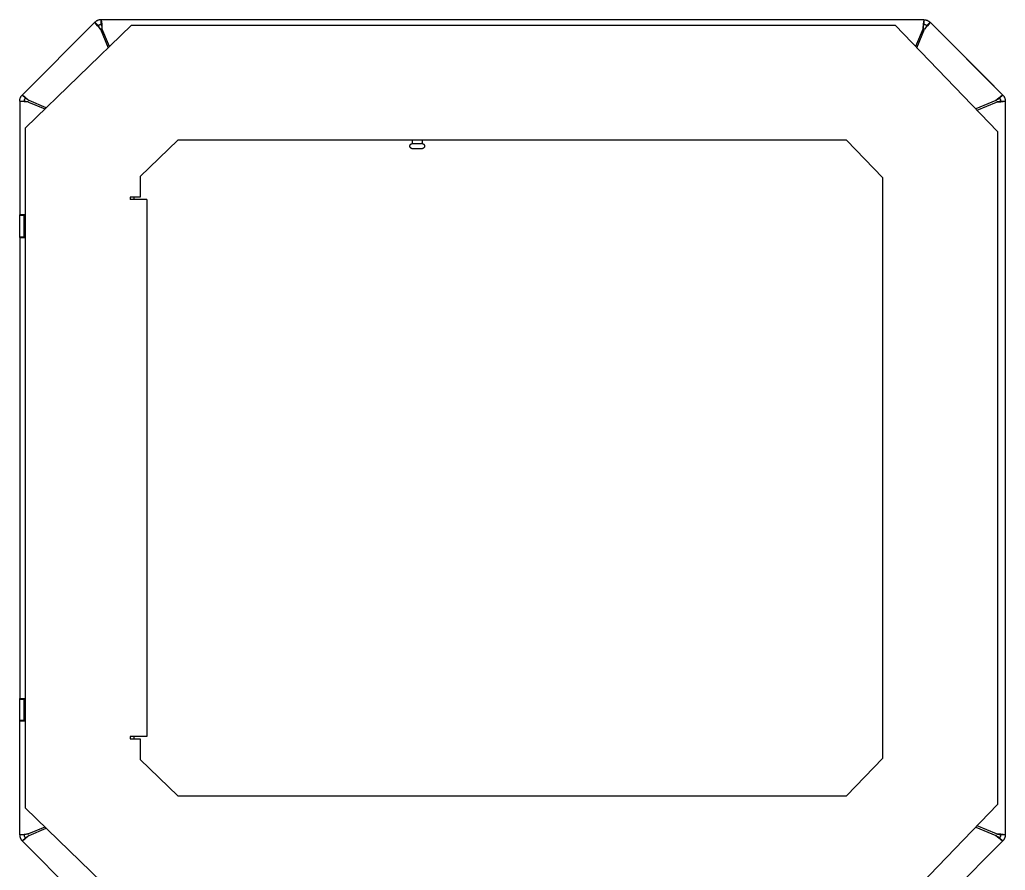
# Model space of a CAD drawing. Header units: millimetres. Extents: x 974 to 5700, y -47 to 3256.
# Drawn here: x 3278.8 to 3708.7, y 1162.3 to 1533.1 of the extents above; entities that cross this region are included whole.
import ezdxf

# ---------------------------------------------------------------- set-up
doc = ezdxf.new("R2010")
doc.units = ezdxf.units.MM
doc.header["$MEASUREMENT"] = 0
doc.layers.add('Utwórz2D linie widoczne', color=7, linetype='Continuous', true_color=0x000000)

msp = doc.modelspace()

# ---------------------------------------------------------------- linework, layer by layer
at = {"layer": 'Utwórz2D linie widoczne'}
for p, q in [((3279.94, 1500.3), (3311.66, 1532.02)), ((3281.34, 1486.03), (3327.59, 1530.69)), ((3311.75, 1532.11), (3311.66, 1532.02)), ((3312.23, 1531.25), (3311.66, 1532.02)), ((3311.66, 1532.02), (3313.07, 1530.6)), ((3311.85, 1532.2), (3311.75, 1532.11)), ((3311.95, 1532.28), (3311.85, 1532.2)), ((3312.05, 1532.36), (3311.95, 1532.28)), ((3312.15, 1532.44), (3312.05, 1532.36)), ((3312.26, 1532.51), (3312.15, 1532.44)), ((3312.82, 1530.5), (3312.23, 1531.25)), ((3312.37, 1532.58), (3312.26, 1532.51)), ((3312.48, 1532.64), (3312.37, 1532.58)), ((3312.6, 1532.71), (3312.48, 1532.64)), ((3312.71, 1532.76), (3312.6, 1532.71)), ((3312.83, 1532.82), (3312.71, 1532.76)), ((3313.44, 1529.77), (3312.82, 1530.5)), ((3312.95, 1532.87), (3312.83, 1532.82)), ((3313.07, 1532.91), (3312.95, 1532.87)), ((3313.19, 1532.95), (3313.07, 1532.91)), ((3313.07, 1530.6), (3313.12, 1530.65)), ((3313.07, 1530.6), (3313.17, 1530.4)), ((3313.12, 1530.65), (3313.16, 1530.69)), ((3313.16, 1530.69), (3313.21, 1530.73)), ((3313.17, 1530.4), (3313.28, 1530.19)), ((3313.32, 1532.99), (3313.19, 1532.95)), ((3313.21, 1530.73), (3313.26, 1530.77)), ((3313.26, 1530.77), (3313.31, 1530.8)), ((3313.31, 1530.8), (3313.36, 1530.84)), ((3313.44, 1533.02), (3313.32, 1532.99)), ((3313.36, 1530.84), (3313.41, 1530.87)), ((3313.41, 1530.87), (3313.46, 1530.9)), ((3313.57, 1533.05), (3313.44, 1533.02)), ((3313.46, 1530.9), (3313.52, 1530.93)), ((3313.52, 1530.93), (3313.57, 1530.96)), ((3313.7, 1533.08), (3313.57, 1533.05)), ((3313.57, 1530.96), (3313.63, 1530.98)), ((3313.63, 1530.98), (3313.68, 1531.01)), ((3313.68, 1531.01), (3313.74, 1531.03)), ((3313.83, 1533.1), (3313.7, 1533.08)), ((3313.74, 1531.03), (3313.8, 1531.05)), ((3313.8, 1531.05), (3313.86, 1531.06)), ((3313.96, 1533.11), (3313.83, 1533.1)), ((3313.86, 1531.06), (3313.92, 1531.08)), ((3313.92, 1531.08), (3313.98, 1531.09)), ((3314.09, 1533.12), (3313.96, 1533.11)), ((3313.98, 1531.09), (3314.04, 1531.11)), ((3314.04, 1531.11), (3314.1, 1531.11)), ((3314.21, 1533.13), (3314.09, 1533.12)), ((3314.1, 1531.11), (3314.16, 1531.12)), ((3314.16, 1531.12), (3314.22, 1531.13)), ((3314.34, 1533.13), (3314.21, 1533.13)), ((3314.22, 1531.13), (3314.28, 1531.13)), ((3314.28, 1531.13), (3314.34, 1531.13)), ((3314.34, 1531.13), (3314.34, 1533.13)), ((3314.34, 1533.13), (3314.49, 1532.19)), ((3673.2, 1533.13), (3314.34, 1533.13)), ((3314.34, 1531.13), (3314.42, 1530.91)), ((3314.42, 1530.91), (3314.49, 1530.69)), ((3314.49, 1532.19), (3314.6, 1531.24)), ((3314.49, 1530.69), (3314.54, 1530.47)), ((3314.54, 1530.47), (3314.6, 1530.24)), ((3314.6, 1531.24), (3314.68, 1530.29)), ((3327.59, 1530.69), (3660.66, 1530.69)), ((3660.66, 1530.69), (3705.34, 1484.45)), ((3672.94, 1531.24), (3672.87, 1530.29)), ((3673.05, 1532.19), (3672.94, 1531.24)), ((3672.95, 1530.24), (3673, 1530.47)), ((3673, 1530.47), (3673.06, 1530.69)), ((3673.2, 1533.13), (3673.05, 1532.19)), ((3673.06, 1530.69), (3673.12, 1530.91)), ((3673.12, 1530.91), (3673.2, 1531.13)), ((3673.2, 1533.13), (3673.2, 1531.13)), ((3673.2, 1533.13), (3673.33, 1533.13)), ((3673.2, 1531.13), (3673.26, 1531.13)), ((3673.26, 1531.13), (3673.32, 1531.13)), ((3673.32, 1531.13), (3673.38, 1531.12)), ((3673.33, 1533.13), (3673.46, 1533.12)), ((3673.38, 1531.12), (3673.44, 1531.11)), ((3673.44, 1531.11), (3673.5, 1531.11)), ((3673.46, 1533.12), (3673.58, 1533.11)), ((3673.5, 1531.11), (3673.56, 1531.09)), ((3673.56, 1531.09), (3673.62, 1531.08)), ((3673.58, 1533.11), (3673.71, 1533.1)), ((3673.62, 1531.08), (3673.68, 1531.06)), ((3673.68, 1531.06), (3673.74, 1531.05)), ((3673.71, 1533.1), (3673.84, 1533.08)), ((3673.74, 1531.05), (3673.8, 1531.03)), ((3673.8, 1531.03), (3673.86, 1531.01)), ((3673.84, 1533.08), (3673.97, 1533.05)), ((3673.86, 1531.01), (3673.91, 1530.98)), ((3673.91, 1530.98), (3673.97, 1530.96)), ((3673.97, 1533.05), (3674.1, 1533.02)), ((3673.97, 1530.96), (3674.02, 1530.93)), ((3674.02, 1530.93), (3674.08, 1530.9)), ((3674.08, 1530.9), (3674.13, 1530.87)), ((3674.1, 1533.02), (3674.22, 1532.99)), ((3674.72, 1530.5), (3674.11, 1529.77)), ((3674.13, 1530.87), (3674.18, 1530.84)), ((3674.18, 1530.84), (3674.23, 1530.8)), ((3674.22, 1532.99), (3674.35, 1532.95)), ((3674.23, 1530.8), (3674.28, 1530.77)), ((3674.37, 1530.4), (3674.26, 1530.19)), ((3674.28, 1530.77), (3674.33, 1530.73)), ((3674.33, 1530.73), (3674.38, 1530.69)), ((3674.35, 1532.95), (3674.47, 1532.91)), ((3674.47, 1530.6), (3674.37, 1530.4)), ((3674.38, 1530.69), (3674.42, 1530.65)), ((3674.42, 1530.65), (3674.47, 1530.6)), ((3674.47, 1532.91), (3674.59, 1532.87)), ((3675.88, 1532.02), (3674.47, 1530.6)), ((3674.59, 1532.87), (3674.71, 1532.82)), ((3674.71, 1532.82), (3674.83, 1532.76)), ((3675.32, 1531.25), (3674.72, 1530.5)), ((3674.83, 1532.76), (3674.94, 1532.71)), ((3674.94, 1532.71), (3675.06, 1532.64)), ((3675.06, 1532.64), (3675.17, 1532.58)), ((3675.17, 1532.58), (3675.28, 1532.51)), ((3675.28, 1532.51), (3675.39, 1532.44)), ((3675.88, 1532.02), (3675.32, 1531.25)), ((3675.39, 1532.44), (3675.49, 1532.36)), ((3675.49, 1532.36), (3675.59, 1532.28)), ((3675.59, 1532.28), (3675.69, 1532.2)), ((3675.69, 1532.2), (3675.79, 1532.11)), ((3675.79, 1532.11), (3675.88, 1532.02)), ((3675.88, 1532.02), (3707.6, 1500.3)), ((3313.28, 1530.19), (3313.4, 1529.99)), ((3313.4, 1529.99), (3313.52, 1529.8)), ((3314.08, 1529.06), (3313.44, 1529.77)), ((3313.52, 1529.8), (3313.65, 1529.61)), ((3313.65, 1529.61), (3313.79, 1529.42)), ((3313.79, 1529.42), (3313.93, 1529.24)), ((3313.93, 1529.24), (3314.08, 1529.06)), ((3314.08, 1529.06), (3317.46, 1520.9)), ((3314.6, 1530.24), (3314.64, 1530.02)), ((3314.64, 1530.02), (3314.67, 1529.79)), ((3314.67, 1529.79), (3314.7, 1529.56)), ((3314.68, 1530.29), (3314.72, 1529.33)), ((3314.7, 1529.56), (3314.72, 1529.33)), ((3318, 1521.43), (3314.72, 1529.33)), ((3672.82, 1529.33), (3669.56, 1521.48)), ((3670.09, 1520.93), (3673.46, 1529.06)), ((3672.87, 1530.29), (3672.82, 1529.33)), ((3672.82, 1529.33), (3672.84, 1529.56)), ((3672.84, 1529.56), (3672.87, 1529.79)), ((3672.87, 1529.79), (3672.9, 1530.02)), ((3672.9, 1530.02), (3672.95, 1530.24)), ((3674.11, 1529.77), (3673.46, 1529.06)), ((3673.61, 1529.24), (3673.46, 1529.06)), ((3673.75, 1529.42), (3673.61, 1529.24)), ((3673.89, 1529.61), (3673.75, 1529.42)), ((3674.02, 1529.8), (3673.89, 1529.61)), ((3674.14, 1529.99), (3674.02, 1529.8)), ((3674.26, 1530.19), (3674.14, 1529.99)), ((3679.72, 1528.18), (3679.78, 1528.24)), ((3679.78, 1528.24), (3703.82, 1504.2)), ((3279.85, 1500.21), (3279.94, 1500.3)), ((3279.94, 1500.3), (3280.71, 1499.74)), ((3281.36, 1498.89), (3279.94, 1500.3)), ((3703.76, 1504.14), (3703.82, 1504.2)), ((3707.6, 1500.3), (3706.18, 1498.89)), ((3707.6, 1500.3), (3706.83, 1499.74)), ((3707.6, 1500.3), (3707.69, 1500.21)), ((3278.83, 1497.75), (3278.84, 1497.88)), ((3278.83, 1497.62), (3278.83, 1497.75)), ((3278.83, 1497.62), (3280.83, 1497.62)), ((3278.83, 1497.62), (3278.83, 1448.13)), ((3279.77, 1497.47), (3278.83, 1497.62)), ((3278.84, 1497.88), (3278.85, 1498)), ((3278.85, 1498), (3278.86, 1498.13)), ((3278.86, 1498.13), (3278.88, 1498.26)), ((3278.88, 1498.26), (3278.91, 1498.39)), ((3278.91, 1498.39), (3278.94, 1498.52)), ((3278.94, 1498.52), (3278.97, 1498.64)), ((3278.97, 1498.64), (3279.01, 1498.77)), ((3279.01, 1498.77), (3279.05, 1498.89)), ((3279.05, 1498.89), (3279.09, 1499.01)), ((3279.09, 1499.01), (3279.14, 1499.13)), ((3279.14, 1499.13), (3279.2, 1499.25)), ((3279.2, 1499.25), (3279.26, 1499.36)), ((3279.26, 1499.36), (3279.32, 1499.48)), ((3279.32, 1499.48), (3279.38, 1499.59)), ((3279.38, 1499.59), (3279.45, 1499.7)), ((3279.45, 1499.7), (3279.52, 1499.81)), ((3279.52, 1499.81), (3279.6, 1499.91)), ((3279.6, 1499.91), (3279.68, 1500.01)), ((3279.68, 1500.01), (3279.77, 1500.11)), ((3279.77, 1500.11), (3279.85, 1500.21)), ((3280.72, 1497.36), (3279.77, 1497.47)), ((3280.71, 1499.74), (3281.46, 1499.14)), ((3281.68, 1497.28), (3280.72, 1497.36)), ((3280.83, 1497.74), (3280.84, 1497.8)), ((3280.83, 1497.68), (3280.83, 1497.74)), ((3280.83, 1497.62), (3280.83, 1497.68)), ((3281.05, 1497.54), (3280.83, 1497.62)), ((3280.84, 1497.8), (3280.85, 1497.86)), ((3280.85, 1497.86), (3280.86, 1497.92)), ((3280.86, 1497.92), (3280.87, 1497.98)), ((3280.87, 1497.98), (3280.88, 1498.04)), ((3280.88, 1498.04), (3280.9, 1498.1)), ((3280.9, 1498.1), (3280.91, 1498.16)), ((3280.91, 1498.16), (3280.93, 1498.22)), ((3280.93, 1498.22), (3280.95, 1498.28)), ((3280.95, 1498.28), (3280.98, 1498.33)), ((3280.98, 1498.33), (3281, 1498.39)), ((3281, 1498.39), (3281.03, 1498.44)), ((3281.03, 1498.44), (3281.06, 1498.5)), ((3281.27, 1497.48), (3281.05, 1497.54)), ((3281.06, 1498.5), (3281.09, 1498.55)), ((3281.09, 1498.55), (3281.12, 1498.6)), ((3281.12, 1498.6), (3281.16, 1498.65)), ((3281.16, 1498.65), (3281.19, 1498.7)), ((3281.19, 1498.7), (3281.23, 1498.75)), ((3281.23, 1498.75), (3281.27, 1498.8)), ((3281.27, 1498.8), (3281.31, 1498.84)), ((3281.49, 1497.42), (3281.27, 1497.48)), ((3281.31, 1498.84), (3281.36, 1498.89)), ((3281.56, 1498.79), (3281.36, 1498.89)), ((3281.46, 1499.14), (3282.19, 1498.53)), ((3281.72, 1497.37), (3281.49, 1497.42)), ((3281.77, 1498.68), (3281.56, 1498.79)), ((3282.63, 1497.24), (3281.68, 1497.28)), ((3281.94, 1497.32), (3281.72, 1497.37)), ((3281.97, 1498.56), (3281.77, 1498.68)), ((3282.17, 1497.29), (3281.94, 1497.32)), ((3282.16, 1498.44), (3281.97, 1498.56)), ((3282.35, 1498.31), (3282.16, 1498.44)), ((3282.4, 1497.26), (3282.17, 1497.29)), ((3282.19, 1498.53), (3282.9, 1497.88)), ((3282.54, 1498.17), (3282.35, 1498.31)), ((3282.63, 1497.24), (3282.4, 1497.26)), ((3282.72, 1498.03), (3282.54, 1498.17)), ((3282.63, 1497.24), (3289.85, 1494.25)), ((3282.9, 1497.88), (3282.72, 1498.03)), ((3290.4, 1494.78), (3282.9, 1497.88)), ((3704.64, 1497.88), (3695.87, 1494.25)), ((3696.39, 1493.71), (3704.91, 1497.24)), ((3705.35, 1498.53), (3704.64, 1497.88)), ((3704.64, 1497.88), (3704.82, 1498.03)), ((3704.82, 1498.03), (3705, 1498.17)), ((3704.91, 1497.24), (3705.87, 1497.28)), ((3705.14, 1497.26), (3704.91, 1497.24)), ((3705, 1498.17), (3705.19, 1498.31)), ((3705.37, 1497.29), (3705.14, 1497.26)), ((3705.19, 1498.31), (3705.38, 1498.44)), ((3706.08, 1499.14), (3705.35, 1498.53)), ((3705.6, 1497.32), (3705.37, 1497.29)), ((3705.38, 1498.44), (3705.57, 1498.56)), ((3705.57, 1498.56), (3705.77, 1498.68)), ((3705.82, 1497.37), (3705.6, 1497.32)), ((3705.77, 1498.68), (3705.98, 1498.79)), ((3706.05, 1497.42), (3705.82, 1497.37)), ((3705.87, 1497.28), (3706.82, 1497.36)), ((3705.98, 1498.79), (3706.18, 1498.89)), ((3706.27, 1497.48), (3706.05, 1497.42)), ((3706.83, 1499.74), (3706.08, 1499.14)), ((3706.18, 1498.89), (3706.23, 1498.84)), ((3706.23, 1498.84), (3706.27, 1498.8)), ((3706.27, 1498.8), (3706.31, 1498.75)), ((3706.49, 1497.54), (3706.27, 1497.48)), ((3706.31, 1498.75), (3706.35, 1498.7)), ((3706.35, 1498.7), (3706.38, 1498.65)), ((3706.38, 1498.65), (3706.42, 1498.6)), ((3706.42, 1498.6), (3706.45, 1498.55)), ((3706.45, 1498.55), (3706.48, 1498.5)), ((3706.48, 1498.5), (3706.51, 1498.44)), ((3706.71, 1497.62), (3706.49, 1497.54)), ((3706.51, 1498.44), (3706.54, 1498.39)), ((3706.54, 1498.39), (3706.56, 1498.33)), ((3706.56, 1498.33), (3706.59, 1498.28)), ((3706.59, 1498.28), (3706.61, 1498.22)), ((3706.61, 1498.22), (3706.63, 1498.16)), ((3706.63, 1498.16), (3706.64, 1498.1)), ((3706.64, 1498.1), (3706.66, 1498.04)), ((3706.66, 1498.04), (3706.67, 1497.98)), ((3706.67, 1497.98), (3706.69, 1497.92)), ((3706.69, 1497.92), (3706.69, 1497.86)), ((3706.69, 1497.86), (3706.7, 1497.8)), ((3706.7, 1497.8), (3706.71, 1497.74)), ((3706.71, 1497.74), (3706.71, 1497.68)), ((3706.71, 1497.68), (3706.71, 1497.62)), ((3706.71, 1497.62), (3708.71, 1497.62)), ((3706.82, 1497.36), (3707.77, 1497.47)), ((3707.69, 1500.21), (3707.78, 1500.11)), ((3707.77, 1497.47), (3708.71, 1497.62)), ((3707.78, 1500.11), (3707.86, 1500.01)), ((3707.86, 1500.01), (3707.94, 1499.91)), ((3707.94, 1499.91), (3708.02, 1499.81)), ((3708.02, 1499.81), (3708.09, 1499.7)), ((3708.09, 1499.7), (3708.16, 1499.59)), ((3708.16, 1499.59), (3708.22, 1499.48)), ((3708.22, 1499.48), (3708.29, 1499.36)), ((3708.29, 1499.36), (3708.34, 1499.25)), ((3708.34, 1499.25), (3708.4, 1499.13)), ((3708.4, 1499.13), (3708.45, 1499.01)), ((3708.45, 1499.01), (3708.49, 1498.89)), ((3708.49, 1498.89), (3708.53, 1498.77)), ((3708.53, 1498.77), (3708.57, 1498.64)), ((3708.57, 1498.64), (3708.6, 1498.52)), ((3708.6, 1498.52), (3708.63, 1498.39)), ((3708.63, 1498.39), (3708.66, 1498.26)), ((3708.66, 1498.26), (3708.68, 1498.13)), ((3708.68, 1498.13), (3708.69, 1498)), ((3708.69, 1498), (3708.7, 1497.88)), ((3708.7, 1497.88), (3708.71, 1497.75)), ((3708.71, 1497.75), (3708.71, 1497.62)), ((3708.71, 1497.62), (3708.71, 1177.76)), ((3281.34, 1189.35), (3281.34, 1486.03)), ((3705.34, 1484.45), (3705.34, 1190.93)), ((3347.79, 1480.69), (3331.34, 1464.8)), ((3639.44, 1480.69), (3347.79, 1480.69)), ((3449.3, 1478.78), (3449.33, 1478.81)), ((3449.33, 1478.81), (3449.35, 1478.84)), ((3449.35, 1478.84), (3449.38, 1478.86)), ((3449.38, 1478.86), (3449.41, 1478.88)), ((3449.41, 1478.88), (3449.44, 1478.91)), ((3449.44, 1478.91), (3449.47, 1478.93)), ((3449.47, 1478.93), (3449.5, 1478.95)), ((3449.5, 1478.95), (3449.53, 1478.97)), ((3449.53, 1478.97), (3449.57, 1478.99)), ((3449.57, 1478.99), (3449.6, 1479.01)), ((3449.6, 1479.01), (3449.63, 1479.02)), ((3449.63, 1479.02), (3449.67, 1479.04)), ((3449.67, 1479.04), (3449.7, 1479.05)), ((3449.7, 1479.05), (3449.74, 1479.07)), ((3449.74, 1479.07), (3449.77, 1479.08)), ((3449.77, 1479.08), (3449.81, 1479.09)), ((3449.81, 1479.09), (3449.84, 1479.1)), ((3449.84, 1479.1), (3449.88, 1479.11)), ((3449.88, 1479.11), (3449.92, 1479.12)), ((3449.92, 1479.12), (3449.96, 1479.12)), ((3449.96, 1479.12), (3449.99, 1479.13)), ((3449.99, 1479.13), (3450.03, 1479.13)), ((3450.03, 1479.13), (3450.07, 1479.13)), ((3450.07, 1479.13), (3450.1, 1479.13)), ((3450.1, 1479.13), (3450.1, 1480.69)), ((3450.23, 1479.13), (3450.11, 1479.13)), ((3450.23, 1479.13), (3454.14, 1479.13)), ((3454.27, 1479.13), (3454.15, 1479.13)), ((3454.3, 1479.13), (3454.27, 1479.13)), ((3454.3, 1480.69), (3454.3, 1479.13)), ((3454.3, 1479.13), (3454.34, 1479.13)), ((3454.34, 1479.13), (3454.38, 1479.13)), ((3454.38, 1479.13), (3454.42, 1479.13)), ((3454.42, 1479.13), (3454.45, 1479.12)), ((3454.45, 1479.12), (3454.49, 1479.12)), ((3454.49, 1479.12), (3454.53, 1479.11)), ((3454.53, 1479.11), (3454.57, 1479.1)), ((3454.57, 1479.1), (3454.6, 1479.09)), ((3454.6, 1479.09), (3454.64, 1479.08)), ((3454.64, 1479.08), (3454.67, 1479.07)), ((3454.67, 1479.07), (3454.71, 1479.05)), ((3454.71, 1479.05), (3454.74, 1479.04)), ((3454.74, 1479.04), (3454.78, 1479.02)), ((3454.78, 1479.02), (3454.81, 1479.01)), ((3454.81, 1479.01), (3454.84, 1478.99)), ((3454.84, 1478.99), (3454.88, 1478.97)), ((3454.88, 1478.97), (3454.91, 1478.95)), ((3454.91, 1478.95), (3454.94, 1478.93)), ((3454.94, 1478.93), (3454.97, 1478.91)), ((3454.97, 1478.91), (3455, 1478.88)), ((3455, 1478.88), (3455.03, 1478.86)), ((3455.03, 1478.86), (3455.06, 1478.84)), ((3455.06, 1478.84), (3455.08, 1478.81)), ((3455.08, 1478.81), (3455.11, 1478.78)), ((3655.34, 1464.24), (3639.44, 1480.69)), ((3449.01, 1478.14), (3449.02, 1478.18)), ((3449.01, 1478.11), (3449.01, 1478.14)), ((3449.01, 1478.07), (3449.01, 1478.11)), ((3449.01, 1478.03), (3449.01, 1478.07)), ((3449.01, 1477.99), (3449.01, 1478.03)), ((3449.01, 1477.96), (3449.01, 1477.99)), ((3449.01, 1477.92), (3449.01, 1477.96)), ((3449.02, 1477.88), (3449.01, 1477.92)), ((3449.02, 1478.22), (3449.03, 1478.26)), ((3449.02, 1478.18), (3449.02, 1478.22)), ((3449.02, 1477.84), (3449.02, 1477.88)), ((3449.03, 1477.81), (3449.02, 1477.84)), ((3449.03, 1478.26), (3449.04, 1478.29)), ((3449.04, 1477.77), (3449.03, 1477.81)), ((3449.04, 1478.29), (3449.05, 1478.33)), ((3449.05, 1477.73), (3449.04, 1477.77)), ((3449.05, 1478.33), (3449.06, 1478.36)), ((3449.06, 1477.7), (3449.05, 1477.73)), ((3449.06, 1478.36), (3449.07, 1478.4)), ((3449.07, 1477.66), (3449.06, 1477.7)), ((3449.07, 1478.4), (3449.08, 1478.44)), ((3449.08, 1477.63), (3449.07, 1477.66)), ((3449.08, 1478.44), (3449.1, 1478.47)), ((3449.1, 1477.59), (3449.08, 1477.63)), ((3449.1, 1478.47), (3449.11, 1478.5)), ((3449.11, 1477.56), (3449.1, 1477.59)), ((3449.11, 1478.5), (3449.13, 1478.54)), ((3449.13, 1477.52), (3449.11, 1477.56)), ((3449.13, 1478.54), (3449.15, 1478.57)), ((3449.15, 1477.49), (3449.13, 1477.52)), ((3449.15, 1478.57), (3449.17, 1478.6)), ((3449.17, 1477.46), (3449.15, 1477.49)), ((3449.17, 1478.6), (3449.19, 1478.64)), ((3449.19, 1477.42), (3449.17, 1477.46)), ((3449.19, 1478.64), (3449.21, 1478.67)), ((3449.21, 1477.39), (3449.19, 1477.42)), ((3449.21, 1478.67), (3449.23, 1478.7)), ((3449.23, 1477.36), (3449.21, 1477.39)), ((3449.23, 1478.7), (3449.25, 1478.73)), ((3449.26, 1477.33), (3449.23, 1477.36)), ((3449.25, 1478.73), (3449.28, 1478.75)), ((3449.28, 1477.3), (3449.26, 1477.33)), ((3449.28, 1478.75), (3449.3, 1478.78)), ((3449.31, 1477.28), (3449.28, 1477.3)), ((3449.33, 1477.25), (3449.31, 1477.28)), ((3449.36, 1477.22), (3449.33, 1477.25)), ((3449.39, 1477.2), (3449.36, 1477.22)), ((3449.42, 1477.17), (3449.39, 1477.2)), ((3449.45, 1477.15), (3449.42, 1477.17)), ((3449.48, 1477.13), (3449.45, 1477.15)), ((3449.51, 1477.11), (3449.48, 1477.13)), ((3449.54, 1477.09), (3449.51, 1477.11)), ((3449.58, 1477.07), (3449.54, 1477.09)), ((3449.61, 1477.05), (3449.58, 1477.07)), ((3449.64, 1477.03), (3449.61, 1477.05)), ((3449.68, 1477.02), (3449.64, 1477.03)), ((3449.71, 1477.01), (3449.68, 1477.02)), ((3449.75, 1476.99), (3449.71, 1477.01)), ((3449.79, 1476.98), (3449.75, 1476.99)), ((3449.91, 1476.94), (3449.79, 1476.98)), ((3450.04, 1476.91), (3449.91, 1476.94)), ((3450.17, 1476.88), (3450.04, 1476.91)), ((3450.3, 1476.86), (3450.17, 1476.88)), ((3450.43, 1476.84), (3450.3, 1476.86)), ((3450.56, 1476.83), (3450.43, 1476.84)), ((3450.69, 1476.82), (3450.56, 1476.83)), ((3450.82, 1476.81), (3450.69, 1476.82)), ((3450.96, 1476.81), (3450.82, 1476.81)), ((3451.09, 1476.81), (3450.96, 1476.81)), ((3453.36, 1476.81), (3451.1, 1476.81)), ((3453.42, 1476.81), (3453.37, 1476.81)), ((3453.44, 1476.81), (3453.42, 1476.81)), ((3453.45, 1476.81), (3453.44, 1476.81)), ((3453.58, 1476.81), (3453.45, 1476.81)), ((3453.72, 1476.82), (3453.58, 1476.81)), ((3453.85, 1476.83), (3453.72, 1476.82)), ((3453.98, 1476.84), (3453.85, 1476.83)), ((3454.11, 1476.86), (3453.98, 1476.84)), ((3454.24, 1476.88), (3454.11, 1476.86)), ((3454.37, 1476.91), (3454.24, 1476.88)), ((3454.5, 1476.94), (3454.37, 1476.91)), ((3454.62, 1476.98), (3454.5, 1476.94)), ((3454.66, 1476.99), (3454.62, 1476.98)), ((3454.7, 1477.01), (3454.66, 1476.99)), ((3454.73, 1477.02), (3454.7, 1477.01)), ((3454.77, 1477.03), (3454.73, 1477.02)), ((3454.8, 1477.05), (3454.77, 1477.03)), ((3454.83, 1477.07), (3454.8, 1477.05)), ((3454.87, 1477.09), (3454.83, 1477.07)), ((3454.9, 1477.11), (3454.87, 1477.09)), ((3454.93, 1477.13), (3454.9, 1477.11)), ((3454.96, 1477.15), (3454.93, 1477.13)), ((3454.99, 1477.17), (3454.96, 1477.15)), ((3455.02, 1477.2), (3454.99, 1477.17)), ((3455.05, 1477.22), (3455.02, 1477.2)), ((3455.08, 1477.25), (3455.05, 1477.22)), ((3455.1, 1477.28), (3455.08, 1477.25)), ((3455.13, 1477.3), (3455.1, 1477.28)), ((3455.11, 1478.78), (3455.13, 1478.75)), ((3455.13, 1478.75), (3455.16, 1478.73)), ((3455.15, 1477.33), (3455.13, 1477.3)), ((3455.18, 1477.36), (3455.15, 1477.33)), ((3455.16, 1478.73), (3455.18, 1478.7)), ((3455.18, 1478.7), (3455.2, 1478.67)), ((3455.2, 1477.39), (3455.18, 1477.36)), ((3455.2, 1478.67), (3455.22, 1478.64)), ((3455.22, 1477.42), (3455.2, 1477.39)), ((3455.22, 1478.64), (3455.24, 1478.6)), ((3455.24, 1477.46), (3455.22, 1477.42)), ((3455.24, 1478.6), (3455.26, 1478.57)), ((3455.26, 1477.49), (3455.24, 1477.46)), ((3455.26, 1478.57), (3455.28, 1478.54)), ((3455.28, 1477.52), (3455.26, 1477.49)), ((3455.28, 1478.54), (3455.3, 1478.5)), ((3455.3, 1477.56), (3455.28, 1477.52)), ((3455.3, 1478.5), (3455.31, 1478.47)), ((3455.31, 1477.59), (3455.3, 1477.56)), ((3455.31, 1478.47), (3455.33, 1478.44)), ((3455.33, 1477.63), (3455.31, 1477.59)), ((3455.33, 1478.44), (3455.34, 1478.4)), ((3455.34, 1477.66), (3455.33, 1477.63)), ((3455.34, 1478.4), (3455.35, 1478.36)), ((3455.35, 1477.7), (3455.34, 1477.66)), ((3455.35, 1478.36), (3455.36, 1478.33)), ((3455.36, 1477.73), (3455.35, 1477.7)), ((3455.36, 1478.33), (3455.37, 1478.29)), ((3455.37, 1477.77), (3455.36, 1477.73)), ((3455.37, 1478.29), (3455.38, 1478.26)), ((3455.38, 1477.81), (3455.37, 1477.77)), ((3455.38, 1478.26), (3455.39, 1478.22)), ((3455.39, 1477.84), (3455.38, 1477.81)), ((3455.39, 1478.22), (3455.39, 1478.18)), ((3455.39, 1478.18), (3455.4, 1478.14)), ((3455.4, 1477.92), (3455.39, 1477.88)), ((3455.39, 1477.88), (3455.39, 1477.84)), ((3455.4, 1478.14), (3455.4, 1478.11)), ((3455.4, 1478.11), (3455.4, 1478.07)), ((3455.4, 1478.07), (3455.4, 1478.03)), ((3455.4, 1478.03), (3455.4, 1477.99)), ((3455.4, 1477.99), (3455.4, 1477.96)), ((3455.4, 1477.96), (3455.4, 1477.92)), ((3331.34, 1464.8), (3331.34, 1455.8)), ((3655.34, 1211.14), (3655.34, 1464.24)), ((3331.34, 1455.8), (3326.94, 1455.8)), ((3326.94, 1455.8), (3326.94, 1454.8)), ((3334.34, 1454.8), (3326.94, 1454.8)), ((3328.78, 1454.8), (3328.78, 1455.8)), ((3334.34, 1454.8), (3334.34, 1220.58)), ((3281.34, 1448.13), (3278.83, 1448.13)), ((3278.83, 1447.83), (3278.83, 1448.13)), ((3280.83, 1447.83), (3278.83, 1447.83)), ((3278.83, 1438.43), (3278.83, 1447.83)), ((3280.83, 1448.13), (3280.83, 1447.83)), ((3280.83, 1438.43), (3280.83, 1447.83)), ((3278.83, 1438.43), (3280.83, 1438.43)), ((3278.83, 1438.13), (3278.83, 1438.43)), ((3278.83, 1438.13), (3281.34, 1438.13)), ((3278.83, 1438.13), (3278.83, 1237.25)), ((3280.83, 1438.43), (3280.83, 1438.13)), ((3278.83, 1236.95), (3278.83, 1237.25)), ((3278.83, 1237.25), (3281.34, 1237.25)), ((3278.83, 1236.45), (3278.83, 1236.95)), ((3278.83, 1236.95), (3280.83, 1236.95)), ((3278.83, 1228.05), (3278.83, 1236.45)), ((3280.83, 1236.95), (3280.83, 1237.25)), ((3280.83, 1236.45), (3280.83, 1236.95)), ((3280.83, 1228.05), (3280.83, 1236.45)), ((3278.83, 1227.55), (3278.83, 1228.05)), ((3280.83, 1227.55), (3278.83, 1227.55)), ((3278.83, 1227.25), (3278.83, 1227.55)), ((3281.34, 1227.25), (3278.83, 1227.25)), ((3278.83, 1177.76), (3278.83, 1227.25)), ((3280.83, 1227.55), (3280.83, 1228.05)), ((3280.83, 1227.25), (3280.83, 1227.55)), ((3334.34, 1220.58), (3326.94, 1220.58)), ((3326.94, 1220.58), (3326.94, 1219.58)), ((3326.94, 1219.58), (3331.34, 1219.58)), ((3328.78, 1219.58), (3328.78, 1220.58)), ((3331.34, 1219.58), (3331.34, 1210.58)), ((3331.34, 1210.58), (3347.79, 1194.69)), ((3639.44, 1194.69), (3655.34, 1211.14)), ((3347.79, 1194.69), (3639.44, 1194.69)), ((3705.34, 1190.93), (3660.66, 1144.69)), ((3327.59, 1144.69), (3281.34, 1189.35)), ((3278.83, 1177.76), (3279.77, 1177.91)), ((3279.77, 1177.91), (3280.72, 1178.02)), ((3280.72, 1178.02), (3281.68, 1178.1)), ((3281.27, 1177.9), (3281.05, 1177.84)), ((3281.49, 1177.96), (3281.27, 1177.9)), ((3281.72, 1178.02), (3281.49, 1177.96)), ((3281.68, 1178.1), (3282.63, 1178.14)), ((3281.94, 1178.06), (3281.72, 1178.02)), ((3282.17, 1178.09), (3281.94, 1178.06)), ((3282.4, 1178.12), (3282.17, 1178.09)), ((3282.63, 1178.14), (3282.4, 1178.12)), ((3289.85, 1181.13), (3282.63, 1178.14)), ((3282.9, 1177.5), (3290.4, 1180.6)), ((3695.87, 1181.13), (3704.64, 1177.5)), ((3704.91, 1178.14), (3696.39, 1181.67)), ((3704.91, 1178.14), (3705.14, 1178.12)), ((3705.87, 1178.1), (3704.91, 1178.14)), ((3705.14, 1178.12), (3705.37, 1178.09)), ((3705.37, 1178.09), (3705.6, 1178.06)), ((3705.6, 1178.06), (3705.82, 1178.02)), ((3705.82, 1178.02), (3706.05, 1177.96)), ((3706.82, 1178.02), (3705.87, 1178.1)), ((3706.05, 1177.96), (3706.27, 1177.9)), ((3706.27, 1177.9), (3706.49, 1177.84)), ((3707.77, 1177.91), (3706.82, 1178.02)), ((3708.71, 1177.76), (3707.77, 1177.91)), ((3280.83, 1177.76), (3278.83, 1177.76)), ((3278.83, 1177.76), (3278.83, 1177.63)), ((3278.83, 1177.63), (3278.84, 1177.5)), ((3278.84, 1177.5), (3278.85, 1177.38)), ((3278.85, 1177.38), (3278.86, 1177.25)), ((3278.86, 1177.25), (3278.88, 1177.12)), ((3278.88, 1177.12), (3278.91, 1176.99)), ((3278.91, 1176.99), (3278.94, 1176.86)), ((3278.94, 1176.86), (3278.97, 1176.74)), ((3278.97, 1176.74), (3279.01, 1176.61)), ((3279.01, 1176.61), (3279.05, 1176.49)), ((3279.05, 1176.49), (3279.09, 1176.37)), ((3279.09, 1176.37), (3279.14, 1176.25)), ((3279.14, 1176.25), (3279.2, 1176.13)), ((3279.2, 1176.13), (3279.26, 1176.02)), ((3279.26, 1176.02), (3279.32, 1175.9)), ((3279.32, 1175.9), (3279.38, 1175.79)), ((3279.38, 1175.79), (3279.45, 1175.68)), ((3279.45, 1175.68), (3279.52, 1175.57)), ((3279.52, 1175.57), (3279.6, 1175.47)), ((3279.6, 1175.47), (3279.68, 1175.37)), ((3279.68, 1175.37), (3279.77, 1175.27)), ((3279.77, 1175.27), (3279.85, 1175.17)), ((3279.85, 1175.17), (3279.94, 1175.08)), ((3279.94, 1175.08), (3281.36, 1176.49)), ((3280.71, 1175.64), (3279.94, 1175.08)), ((3311.66, 1143.36), (3279.94, 1175.08)), ((3281.46, 1176.24), (3280.71, 1175.64)), ((3281.05, 1177.84), (3280.83, 1177.76)), ((3280.83, 1177.7), (3280.83, 1177.76)), ((3280.83, 1177.64), (3280.83, 1177.7)), ((3280.84, 1177.58), (3280.83, 1177.64)), ((3280.85, 1177.52), (3280.84, 1177.58)), ((3280.86, 1177.46), (3280.85, 1177.52)), ((3280.87, 1177.4), (3280.86, 1177.46)), ((3280.88, 1177.34), (3280.87, 1177.4)), ((3280.9, 1177.28), (3280.88, 1177.34)), ((3280.91, 1177.22), (3280.9, 1177.28)), ((3280.93, 1177.16), (3280.91, 1177.22)), ((3280.95, 1177.1), (3280.93, 1177.16)), ((3280.98, 1177.05), (3280.95, 1177.1)), ((3281, 1176.99), (3280.98, 1177.05)), ((3281.03, 1176.94), (3281, 1176.99)), ((3281.06, 1176.88), (3281.03, 1176.94)), ((3281.09, 1176.83), (3281.06, 1176.88)), ((3281.12, 1176.78), (3281.09, 1176.83)), ((3281.16, 1176.73), (3281.12, 1176.78)), ((3281.19, 1176.68), (3281.16, 1176.73)), ((3281.23, 1176.63), (3281.19, 1176.68)), ((3281.27, 1176.58), (3281.23, 1176.63)), ((3281.31, 1176.54), (3281.27, 1176.58)), ((3281.36, 1176.49), (3281.31, 1176.54)), ((3281.36, 1176.49), (3281.56, 1176.59)), ((3282.19, 1176.86), (3281.46, 1176.24)), ((3281.56, 1176.59), (3281.77, 1176.7)), ((3281.77, 1176.7), (3281.97, 1176.82)), ((3281.97, 1176.82), (3282.16, 1176.94)), ((3282.16, 1176.94), (3282.35, 1177.07)), ((3282.9, 1177.5), (3282.19, 1176.86)), ((3282.35, 1177.07), (3282.54, 1177.21)), ((3282.54, 1177.21), (3282.72, 1177.35)), ((3282.72, 1177.35), (3282.9, 1177.5)), ((3707.6, 1175.08), (3675.88, 1143.36)), ((3704.82, 1177.35), (3704.64, 1177.5)), ((3704.64, 1177.5), (3705.35, 1176.86)), ((3705, 1177.21), (3704.82, 1177.35)), ((3705.19, 1177.07), (3705, 1177.21)), ((3705.38, 1176.94), (3705.19, 1177.07)), ((3705.35, 1176.86), (3706.08, 1176.24)), ((3705.57, 1176.82), (3705.38, 1176.94)), ((3705.77, 1176.7), (3705.57, 1176.82)), ((3705.98, 1176.59), (3705.77, 1176.7)), ((3706.18, 1176.49), (3705.98, 1176.59)), ((3706.08, 1176.24), (3706.83, 1175.64)), ((3706.23, 1176.54), (3706.18, 1176.49)), ((3706.18, 1176.49), (3707.6, 1175.08)), ((3706.27, 1176.58), (3706.23, 1176.54)), ((3706.31, 1176.63), (3706.27, 1176.58)), ((3706.35, 1176.68), (3706.31, 1176.63)), ((3706.38, 1176.73), (3706.35, 1176.68)), ((3706.42, 1176.78), (3706.38, 1176.73)), ((3706.45, 1176.83), (3706.42, 1176.78)), ((3706.48, 1176.88), (3706.45, 1176.83)), ((3706.51, 1176.94), (3706.48, 1176.88)), ((3706.49, 1177.84), (3706.71, 1177.76)), ((3706.54, 1176.99), (3706.51, 1176.94)), ((3706.56, 1177.05), (3706.54, 1176.99)), ((3706.59, 1177.1), (3706.56, 1177.05)), ((3706.61, 1177.16), (3706.59, 1177.1)), ((3706.63, 1177.22), (3706.61, 1177.16)), ((3706.64, 1177.28), (3706.63, 1177.22)), ((3706.66, 1177.34), (3706.64, 1177.28)), ((3706.67, 1177.4), (3706.66, 1177.34)), ((3706.69, 1177.46), (3706.67, 1177.4)), ((3706.7, 1177.58), (3706.69, 1177.52)), ((3706.69, 1177.52), (3706.69, 1177.46)), ((3706.71, 1177.64), (3706.7, 1177.58)), ((3706.71, 1177.76), (3706.71, 1177.7)), ((3708.71, 1177.76), (3706.71, 1177.76)), ((3706.71, 1177.7), (3706.71, 1177.64)), ((3706.83, 1175.64), (3707.6, 1175.08)), ((3707.69, 1175.17), (3707.6, 1175.08)), ((3707.78, 1175.27), (3707.69, 1175.17)), ((3707.86, 1175.37), (3707.78, 1175.27)), ((3707.94, 1175.47), (3707.86, 1175.37)), ((3708.02, 1175.57), (3707.94, 1175.47)), ((3708.09, 1175.68), (3708.02, 1175.57)), ((3708.16, 1175.79), (3708.09, 1175.68)), ((3708.22, 1175.9), (3708.16, 1175.79)), ((3708.29, 1176.02), (3708.22, 1175.9)), ((3708.34, 1176.13), (3708.29, 1176.02)), ((3708.4, 1176.25), (3708.34, 1176.13)), ((3708.45, 1176.37), (3708.4, 1176.25)), ((3708.49, 1176.49), (3708.45, 1176.37)), ((3708.53, 1176.61), (3708.49, 1176.49)), ((3708.57, 1176.74), (3708.53, 1176.61)), ((3708.6, 1176.86), (3708.57, 1176.74)), ((3708.63, 1176.99), (3708.6, 1176.86)), ((3708.66, 1177.12), (3708.63, 1176.99)), ((3708.68, 1177.25), (3708.66, 1177.12)), ((3708.69, 1177.38), (3708.68, 1177.25)), ((3708.7, 1177.5), (3708.69, 1177.38)), ((3708.71, 1177.63), (3708.7, 1177.5)), ((3708.71, 1177.76), (3708.71, 1177.63))]:
    msp.add_line(p, q, dxfattribs=at)

doc.saveas('drawing.dxf')
